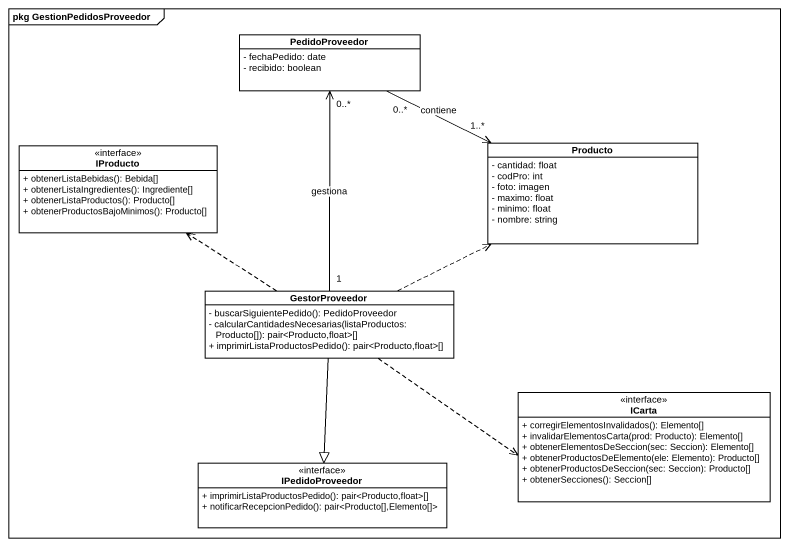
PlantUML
@startuml
mainframe pkg GestionPedidosProveedor
hide circle
hide empty members
skinparam classAttributeIconSize 0
class PedidoProveedor {
  - fechaPedido: date
  - recibido: boolean
}
class IProducto <<interface>> {
  + obtenerListaBebidas(): Bebida[]
  + obtenerListaIngredientes(): Ingrediente[]
  + obtenerListaProductos(): Producto[]
  + obtenerProductosBajoMinimos(): Producto[]
}
class Producto {
  - cantidad: float
  - codPro: int
  - foto: imagen
  - maximo: float
  - minimo: float
  - nombre: string
}
class GestorProveedor {
  - buscarSiguientePedido(): PedidoProveedor
  - calcularCantidadesNecesarias(listaProductos: Producto[]): pair<Producto,float>[]
  + imprimirListaProductosPedido(): pair<Producto,float>[]
}
class ICarta <<interface>> {
  + corregirElementosInvalidados(): Elemento[]
  + invalidarElementosCarta(prod: Producto): Elemento[]
  + obtenerElementosDeSeccion(sec: Seccion): Elemento[]
  + obtenerProductosDeElemento(ele: Elemento): Producto[]
  + obtenerProductosDeSeccion(sec: Seccion): Producto[]
  + obtenerSecciones(): Seccion[]
}
class IPedidoProveedor <<interface>> {
  + imprimirListaProductosPedido(): pair<Producto,float>[]
  + notificarRecepcionPedido(): pair<Producto[],Elemento[]>
}
PedidoProveedor "0..*" -right-> "1..*" Producto : contiene
GestorProveedor "1" -up-> "0..*" PedidoProveedor : gestiona
GestorProveedor .up.> IProducto
GestorProveedor .right.> Producto
GestorProveedor .right.> ICarta
GestorProveedor --|> IPedidoProveedor
@enduml
